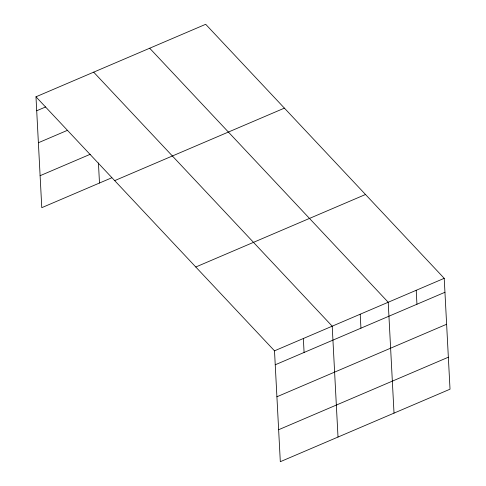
<?xml version="1.0" encoding="UTF-8"?>
<svg xmlns="http://www.w3.org/2000/svg" width="486" height="486" viewBox="0 0 486 486"><rect width="100%" height="100%" fill="white"/><g stroke="black" fill="none" stroke-linecap="round" stroke-linejoin="round"><path stroke-width="0.73" d="M35.976 96.805L205.687 24.3L444.216 278.326L450.024 389.195L280.313 461.7L274.505 350.831L35.976 96.805L41.784 207.674L111.78 177.773M36.705 110.765L45.635 106.95M38.382 142.744L67.232 130.418M40.113 175.695L90.256 154.269M114.69 180.634L284.401 108.129M195.791 267.002L365.502 194.497M274.505 350.831L444.216 278.326M275.234 364.786L444.945 292.28M276.911 396.77L446.622 324.259M278.636 429.721L448.347 357.21M149.682 48.229L388.211 302.249L394.018 413.118M93.677 72.153L332.205 326.179L338.013 437.048M416.21 290.288L416.945 304.242M360.205 314.217L360.94 328.172M303.355 338.505L304.084 352.459M98.433 162.944L99.49 183.022"/></g></svg>
